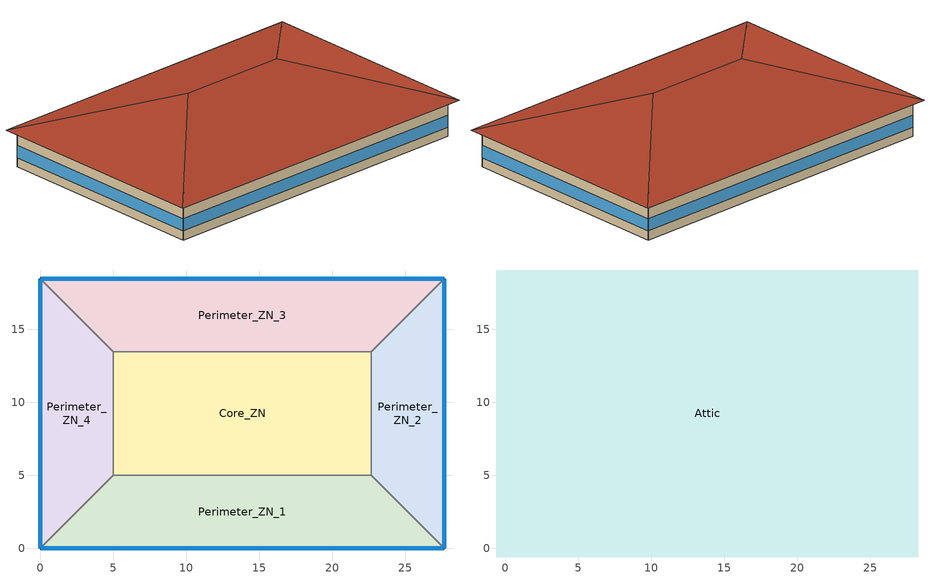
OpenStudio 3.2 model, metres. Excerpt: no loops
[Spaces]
Perimeter_ZN_1
 floor ground: 22.69,5 27.69,0 0,0 5,5 z0
 wall outside: 0,0 27.69,0 z0:3.05
 wall to Perimeter_ZN_4: 5,5 0,0 z0:3.05
 wall to Core_ZN: 22.69,5 5,5 z0:3.05
 wall to Perimeter_ZN_2: 27.69,0 22.69,5 z0:3.05
 window (BTAP-Ext-FixedWindow:U=0.190 SHGC=0.600): 0.03,0 27.66,0 z0.76:1.78
Perimeter_ZN_2
 floor ground: 27.69,18.46 27.69,0 22.69,5 22.69,13.46 z0
 wall outside: 27.69,0 27.69,18.46 z0:3.05
 wall to Perimeter_ZN_3: 27.69,18.46 22.69,13.46 z0:3.05
 wall to Core_ZN: 22.69,13.46 22.69,5 z0:3.05
 window (BTAP-Ext-FixedWindow:U=0.190 SHGC=0.600): 27.69,0.03 27.69,18.43 z0.76:1.78
Perimeter_ZN_3
 floor ground: 27.69,18.46 22.69,13.46 5,13.46 0,18.46 z0
 wall outside: 27.69,18.46 0,18.46 z0:3.05
 wall to Core_ZN: 5,13.46 22.69,13.46 z0:3.05
 wall to Perimeter_ZN_4: 0,18.46 5,13.46 z0:3.05
 window (BTAP-Ext-FixedWindow:U=0.190 SHGC=0.600): 27.66,18.46 0.03,18.46 z0.76:1.78
Perimeter_ZN_4
 floor ground: 0,18.46 5,13.46 5,5 0,0 z0
 wall outside: 0,18.46 0,0 z0:3.05
 wall to Core_ZN: 5,5 5,13.46 z0:3.05
 window (BTAP-Ext-FixedWindow:U=0.190 SHGC=0.600): 0,18.43 0,0.03 z0.76:1.78
Core_ZN
 floor ground: 22.69,13.46 22.69,5 5,5 5,13.46 z0
Attic
 floor outside: 28.29,19.06 27.69,18.46 0,18.46 -0.6,19.06 z3.05; -0.6,19.06 0,18.46 0,0 -0.6,-0.6 z3.05; 28.29,19.06 28.29,-0.6 27.69,0 27.69,18.46 z3.05; 27.69,0 28.29,-0.6 -0.6,-0.6 0,0 z3.05
 floor to Perimeter_ZN_4: 0,18.46 5,13.46 5,5 0,0 z3.05
 floor to Perimeter_ZN_1: 22.69,5 27.69,0 0,0 5,5 z3.05
 floor to Perimeter_ZN_2: 27.69,18.46 27.69,0 22.69,5 22.69,13.46 z3.05
 floor to Core_ZN: 22.69,13.46 22.69,5 5,5 5,13.46 z3.05
 floor to Perimeter_ZN_3: 27.69,18.46 22.69,13.46 5,13.46 0,18.46 z3.05
 roof outside: 18.46,9.23,6.33 28.29,-0.6,3.05 28.29,19.06,3.05; 18.46,9.23,6.33 28.29,19.06,3.05 -0.6,19.06,3.05 9.23,9.23,6.33; 9.23,9.23,6.33 -0.6,-0.6,3.05 28.29,-0.6,3.05 18.46,9.23,6.33; 9.23,9.23,6.33 -0.6,19.06,3.05 -0.6,-0.6,3.05
[Site]
Calgary Intl AP_AB_CAN: Latitude {deg}=51.114; Longitude {deg}=-114.02; Time Zone {hr}=-7; Elevation {m}=1084.1; Terrain=City
[Building]
SmallOffice: North Axis {deg}=0; Default Construction Set=BTAP-Mass at hdd = 5000.0; Standards Number of Stories=1; Standards Number of Above Ground Stories=1; Standards Template=NECB2017; Standards Building Type=SmallOffice
[Site:WaterMainsTemperature]
Calculation Method=Correlation; Annual Average Outdoor Air Temperature {C}=5; Maximum Difference In Monthly Average Outdoor Air Temperatures {deltaC}=23.3
[Site:GroundTemperature:BuildingSurface]
19.527, 19.502, 19.536, 19.598, 20.002, 21.64, 22.225, 22.375, 21.449, 20.121, 19.802, 19.633
[SizingPeriod:DesignDay] Barometric Pressure {Pa}=88961; Sky Clearness=0; Rain Indicator=0; Snow Indicator=0; Day of Month=21; Daylight Saving Time Indicator=0; Humidity Indicating Type=Wetbulb; Dry-Bulb Temperature Range Modifier Type=DefaultMultipliers
Name | Maximum Dry-Bulb Temperature {C} | Daily Dry-Bulb Temperature Range {deltaC} | Humidity Indicating Conditions at Maximum Dry-Bulb | Wind Speed {m/s} | Wind Direction {deg} | Month | Day Type | Solar Model Indicator | ASHRAE Taub | ASHRAE Taud
Calgary Intl AP Ann Clg .4% Condns DB=>MWB | 28.5 | 12.1 | 16.1 | 4.5 | 160 | 7 | SummerDesignDay | ASHRAETau | 0.339 | 2.421
Calgary Intl AP Ann Htg 99.6% Condns DB | -28.5 | 0 | -28.5 | 2.9 | 200 | 1 | WinterDesignDay | ASHRAEClearSky
[Site:GroundTemperature:Shallow]
-4.6, -5.5, -3.9, -1.2, 5.6, 10.9, 14.5, 15.6, 13.7, 9.6, 4.1, -1
[Site:GroundTemperature:Deep]
1.8, 0, -0.3, 0.2, 2.8, 5.6, 8.1, 9.9, 10.3, 9.3, 7.1, 4.4
[Material:NoMass] Roughness=Smooth; Thermal Absorptance=0.9; Solar Absorptance=0.7
Name | Thermal Resistance {m2-K/W} | Visible Absorptance
Typical Carpet Pad; Typical Carpet Pad 1 | 0.21648 | 0.8
Typical Insulation 1 | 5.91238 | 0.7
Typical Insulation 2 | 4.49096 | 0.7
Typical Insulation 3 | 7.24636 | 0.7
Typical Carpet Pad 2 | 1.25503 | 0.8
Typical Carpet Pad 3; Typical Carpet Pad 4 | 3.45515 | 0.8
Typical Insulation 4 | 0.526298 | 0.7
Typical Insulation 5 | 0.526316 | 0.7
[Material]
Name | Roughness | Thickness {m} | Conductivity {W/m-K} | Density {kg/m3} | Specific Heat {J/kg-K} | Thermal Absorptance | Solar Absorptance | Visible Absorptance
G05 25mm wood | MediumSmooth | 0.0254 | 0.15 | 608 | 1630 | 0.9 | 0.5 | 0.5
100mm Normalweight concrete floor 1 | MediumSmooth | 0.1016 | 2.31 | 2322 | 832
G01 13mm gypsum board 1 | Smooth | 0.0127 | 0.16 | 800 | 1090 | 0.9 | 0.7 | 0.5
4 in. Normalweight Concrete Floor 1 | MediumRough | 0.1016 | 2.31 | 2322 | 832 | 0.9 | 0.7 | 0.7
1IN Stucco 1 | Smooth | 0.0253 | 0.6918 | 1858 | 837 | 0.9 | 0.7 | 0.92
8IN CONCRETE HW RefBldg 1 | Rough | 0.2032 | 1.311 | 2240 | 836.8 | 0.9 | 0.7 | 0.7
1/2IN Gypsum 1 | Smooth | 0.0127 | 0.16 | 784.9 | 830 | 0.9 | 0.4 | 0.4
Metal Roof Surface 1; F08 Metal surface 1 | Smooth | 0.0008 | 45.28 | 7824 | 500 | 0.9 | 0.7 | 0.7
6 in. Normalweight Concrete Floor 1; 6 in. Normalweight Concrete Floor 2; 6 in. Normalweight Concrete Floor 3 | MediumRough | 0.1524 | 2.31 | 2322 | 832 | 0.9 | 0.7 | 0.7
[Construction]
BTAP-Int-Partition; BTAP-Int-Door: G05 25mm wood
BTAP-Int-Floor: 100mm Normalweight concrete floor 1, Typical Carpet Pad
BTAP-Int-Wall: G01 13mm gypsum board 1, G01 13mm gypsum board 1
BTAP-Int-Ceiling: Typical Carpet Pad, 100mm Normalweight concrete floor 1
BTAP-Int-Window: SimpleGlazing
BTAP-Ext-Floor-Mass:U-0.162: Typical Insulation 1, 4 in. Normalweight Concrete Floor 1, Typical Carpet Pad 1
BTAP-Ext-Wall-Mass:U-0.21: 1IN Stucco 1, 8IN CONCRETE HW RefBldg 1, Typical Insulation 2, 1/2IN Gypsum 1
BTAP-Ext-Roof-Metal:U-0.138: Metal Roof Surface 1, Typical Insulation 3
BTAP-Grnd-Floor-Mass:U-0.757: 6 in. Normalweight Concrete Floor 1, Typical Carpet Pad 2
BTAP-Grnd-Wall-Mass:U-0.284: 6 in. Normalweight Concrete Floor 2, Typical Carpet Pad 3
BTAP-Grnd-Roof-Mass:U-0.284: 6 in. Normalweight Concrete Floor 3, Typical Carpet Pad 4
BTAP-Ext-FixedWindow:U=0.190 SHGC=0.600; BTAP-Ext-GlassDoors:U=0.190 SHGC=0.600; BTAP-Ext-Skylights:U=0.190 SHGC=0.600; BTAP-Ext-DaylightDomes:U=0.190 SHGC=0.600; BTAP-Ext-DaylightDiffuser:U=0.190 SHGC=0.600: SimpleGlazing:U=0.190 SHGC=0.600
BTAP-Ext-Door:U-1.9: F08 Metal surface 1, Typical Insulation 4
BTAP-Ext-OverHeadDoor:U-1.9: Typical Insulation 5
[DefaultConstructionSet]
BTAP-Mass at hdd = 5000.0: Default Exterior Surface Constructions=BTAP-Mass at hdd = 5000.0; Default Interior Surface Constructions=Default Surface Constructions 2; Default Ground Contact Surface Constructions=BTAP-Mass at hdd = 5000.0 1; Default Exterior SubSurface Constructions=BTAP-Mass at hdd = 5000.0; Default Interior SubSurface Constructions=Default Sub Surface Constructions 2; Interior Partition Construction=BTAP-Int-Partition
[DefaultSurfaceConstructions]
Name | Floor Construction | Wall Construction | Roof Ceiling Construction
Default Surface Constructions 2 | BTAP-Int-Floor | BTAP-Int-Wall | BTAP-Int-Ceiling
BTAP-Mass at hdd = 5000.0 | BTAP-Ext-Floor-Mass:U-0.162 | BTAP-Ext-Wall-Mass:U-0.21 | BTAP-Ext-Roof-Metal:U-0.138
BTAP-Mass at hdd = 5000.0 1 | BTAP-Grnd-Floor-Mass:U-0.757 | BTAP-Grnd-Wall-Mass:U-0.284 | BTAP-Grnd-Roof-Mass:U-0.284
[DefaultSubSurfaceConstructions]
Name | Fixed Window Construction | Operable Window Construction | Door Construction | Glass Door Construction | Overhead Door Construction | Skylight Construction | Tubular Daylight Dome Construction | Tubular Daylight Diffuser Construction
Default Sub Surface Constructions 2 | BTAP-Int-Window | BTAP-Int-Window | BTAP-Int-Door
BTAP-Mass at hdd = 5000.0 | BTAP-Ext-FixedWindow:U=0.190 SHGC=0.600 | BTAP-Ext-FixedWindow:U=0.190 SHGC=0.600 | BTAP-Ext-Door:U-1.9 | BTAP-Ext-GlassDoors:U=0.190 SHGC=0.600 | BTAP-Ext-OverHeadDoor:U-1.9 | BTAP-Ext-Skylights:U=0.190 SHGC=0.600 | BTAP-Ext-DaylightDomes:U=0.190 SHGC=0.600 | BTAP-Ext-DaylightDiffuser:U=0.190 SHGC=0.600
[WindowMaterial:SimpleGlazingSystem] Solar Heat Gain Coefficient=0.6; Visible Transmittance=0.21
Name | U-Factor {W/m2-K}
SimpleGlazing | 2.2
SimpleGlazing:U=0.190 SHGC=0.600 | 1.9
[Space]
Name | Space Type | Building Story | Thermal Zone | Part of Total Floor Area
Perimeter_ZN_1 | Space Function Office enclosed <= 25 m2 | Building Story 1 | ALL_ST=Office enclosed <= 25 m2_FL=Building Story 1_SCH=A 4 | Yes
Attic | Space Function - undefined - | Building Story 2 | ALL_ST=- undefined -_FL=Building Story 2_SCH=A | No
Perimeter_ZN_2 | Space Function Office enclosed <= 25 m2 | Building Story 1 | ALL_ST=Office enclosed <= 25 m2_FL=Building Story 1_SCH=A 2 | Yes
Perimeter_ZN_3 | Space Function Office enclosed <= 25 m2 | Building Story 1 | ALL_ST=Office enclosed <= 25 m2_FL=Building Story 1_SCH=A | Yes
Perimeter_ZN_4 | Space Function Office enclosed <= 25 m2 | Building Story 1 | ALL_ST=Office enclosed <= 25 m2_FL=Building Story 1_SCH=A 3 | Yes
Core_ZN | Space Function Office enclosed <= 25 m2 | Building Story 1 | ALL_ST=Office enclosed <= 25 m2_FL=Building Story 1_SCH=A 1 | Yes
[BuildingStory]
Name | Nominal Z Coordinate {m}
Building Story 1 | 0
Building Story 2 | 3.05
[SpaceType] Standards Building Type=Space Function
Name | Default Schedule Set | Design Specification Outdoor Air Object | Standards Space Type
Space Function - undefined - | Space Function - undefined - Schedule Set | Space Function - undefined - Ventilation | - undefined -
Space Function Office enclosed <= 25 m2 | Space Function Office enclosed <= 25 m2 Schedule Set | Space Function Office enclosed <= 25 m2 Ventilation | Office enclosed <= 25 m2
[DesignSpecification:OutdoorAir]
Name | Outdoor Air Flow per Person {m3/s-person} | Outdoor Air Flow per Floor Area {m3/s-m2} | Outdoor Air Flow Air Changes per Hour {1/hr} | Outdoor Air Method
Space Function - undefined - Ventilation | 0 | 0 | 0
Space Function Office enclosed <= 25 m2 Ventilation | 0.0142188 |  |  | Sum
[DefaultScheduleSet] Infiltration Schedule=Always On
Name | Number of People Schedule | People Activity Level Schedule | Lighting Schedule | Electric Equipment Schedule
Space Function - undefined - Schedule Set
Space Function Office enclosed <= 25 m2 Schedule Set | NECB-A-Occupancy | NECB-Activity | NECB-A-Occupancy-NECB-A-Lighting-0.3-0.1-0.67-Light Ruleset | NECB-A-Electric-Equipment
[ThermostatSetpoint:DualSetpoint]
Name | Heating Setpoint Temperature Schedule | Cooling Setpoint Temperature Schedule
Space Function Office enclosed <= 25 m2 Thermostat 11; Space Function Office enclosed <= 25 m2 Thermostat 12; Space Function Office enclosed <= 25 m2 Thermostat 13; Space Function Office enclosed <= 25 m2 Thermostat 14; Space Function Office enclosed <= 25 m2 Thermostat 15 | NECB-A-Thermostat Setpoint-Heating | NECB-A-Thermostat Setpoint-Cooling
Space Function - undefined - Thermostat 3
[People:Definition]
Space Function Office enclosed <= 25 m2 People Definition: Number of People Calculation Method=People/Area; People per Space Floor Area {person/m2}=0.0500182; Fraction Radiant=0.3
[People]
Space Function Office enclosed <= 25 m2 People: People Definition=Space Function Office enclosed <= 25 m2 People Definition; Space or SpaceType=Space Function Office enclosed <= 25 m2; Work Efficiency Schedule=Work Efficiency Schedule; Clothing Insulation Schedule=Clothing Schedule; Air Velocity Schedule=Air Velocity Schedule; Multiplier=1
[Lights:Definition]
Space Function Office enclosed <= 25 m2 Lights Definition: Design Level Calculation Method=Watts/Area; Watts per Space Floor Area {W/m2}=9.99992; Fraction Radiant=0.5; Fraction Visible=0.2
[Lights]
Space Function Office enclosed <= 25 m2 Lights: Lights Definition=Space Function Office enclosed <= 25 m2 Lights Definition; Space or SpaceType=Space Function Office enclosed <= 25 m2; Fraction Replaceable=1
[ElectricEquipment:Definition]
Space Function Office enclosed <= 25 m2 Elec Equip Definition: Design Level Calculation Method=Watts/Area; Watts per Space Floor Area {W/m2}=7.50273; Fraction Radiant=0.5
[ElectricEquipment]
Space Function Office enclosed <= 25 m2 Elec Equip: Electric Equipment Definition=Space Function Office enclosed <= 25 m2 Elec Equip Definition; Space or SpaceType=Space Function Office enclosed <= 25 m2
[SpaceInfiltration:DesignFlowRate] Schedule=Always On Discrete; Design Flow Rate Calculation Method=Flow/ExteriorArea; Constant Term Coefficient=0; Temperature Term Coefficient=0; Velocity Term Coefficient=0.224; Velocity Squared Term Coefficient=0
Name | Space or SpaceType | Flow per Exterior Surface Area {m3/s-m2}
Attic Infiltration | Attic | 0.000228332
Perimeter_ZN_1 Infiltration | Perimeter_ZN_1 | 0.00025
Perimeter_ZN_2 Infiltration | Perimeter_ZN_2 | 0.00025
Perimeter_ZN_3 Infiltration | Perimeter_ZN_3 | 0.00025
Perimeter_ZN_4 Infiltration | Perimeter_ZN_4 | 0.00025
[ThermalZone] Use Ideal Air Loads=No
Name | Thermostat
ALL_ST=Office enclosed <= 25 m2_FL=Building Story 1_SCH=A | Space Function Office enclosed <= 25 m2 Thermostat 11
ALL_ST=Office enclosed <= 25 m2_FL=Building Story 1_SCH=A 1 | Space Function Office enclosed <= 25 m2 Thermostat 12
ALL_ST=Office enclosed <= 25 m2_FL=Building Story 1_SCH=A 2 | Space Function Office enclosed <= 25 m2 Thermostat 13
ALL_ST=Office enclosed <= 25 m2_FL=Building Story 1_SCH=A 3 | Space Function Office enclosed <= 25 m2 Thermostat 14
ALL_ST=Office enclosed <= 25 m2_FL=Building Story 1_SCH=A 4 | Space Function Office enclosed <= 25 m2 Thermostat 15
ALL_ST=- undefined -_FL=Building Story 2_SCH=A | Space Function - undefined - Thermostat 3
[Sizing:Zone]
ALL_ST=- undefined -_FL=Building Story 2_SCH=A: Zone Cooling Design Supply Air Temperature Input Method=SupplyAirTemperature; Zone Cooling Design Supply Air Temperature {C}=14; Zone Cooling Design Supply Air Temperature Difference {deltaC}=11.11; Zone Heating Design Supply Air Temperature Input Method=SupplyAirTemperature; Zone Heating Design Supply Air Temperature {C}=40; Zone Heating Design Supply Air Temperature Difference {deltaC}=11.11; Zone Cooling Design Supply Air Humidity Ratio {kg-H2O/kg-air}=0.0085; Zone Heating Design Supply Air Humidity Ratio {kg-H2O/kg-air}=0.008; Cooling Design Air Flow Method=DesignDay; Heating Design Air Flow Method=DesignDay; Account for Dedicated Outdoor Air System=No; Dedicated Outdoor Air System Control Strategy=NeutralSupplyAir; Dedicated Outdoor Air Low Setpoint Temperature for Design {C}=autosize; Dedicated Outdoor Air High Setpoint Temperature for Design {C}=autosize
[GroundHeatExchanger:Vertical]
GroundHeatExchangerVertical: Maximum Flow Rate {m3/s}=0.001111; Number of Bore Holes=14; Bore Hole Length {m}=99.96; Bore Hole Radius {m}=0.05499; Ground Thermal Conductivity {W/m-K}=2.423; Ground Thermal Heat Capacity {J/m3-K}=2343000; Ground Temperature {C}=13.375; Design Flow Rate {m3/s}=0.001111; Grout Thermal Conductivity {W/m-K}=0.744; Pipe Thermal Conductivity {W/m-K}=0.389; Pipe Out Diameter {m}=0.02667; U-Tube Distance {m}=0.0189; Pipe Thickness {m}=0.00242; Maximum Length of Simulation=2; G-Function Reference Ratio=0.00055; G-Function Ln(T/Ts) Value 1=-15.0905; G-Function G Value 1=-2.59549; G-Function Ln(T/Ts) Value 2=-14.956; G-Function G Value 2=-2.50871; G-Function Ln(T/Ts) Value 3=-14.8215; G-Function G Value 3=-2.41888; G-Function Ln(T/Ts) Value 4=-14.687; G-Function G Value 4=-2.3255; G-Function Ln(T/Ts) Value 5=-14.5525; G-Function G Value 5=-2.22827; G-Function Ln(T/Ts) Value 6=-14.418; G-Function G Value 6=-2.127; G-Function Ln(T/Ts) Value 7=-14.2835; G-Function G Value 7=-2.0216; G-Function Ln(T/Ts) Value 8=-14.149; G-Function G Value 8=-1.91203; G-Function Ln(T/Ts) Value 9=-14.0145; G-Function G Value 9=-1.79831; G-Function Ln(T/Ts) Value 10=-13.88; G-Function G Value 10=-1.6805; G-Function Ln(T/Ts) Value 11=-13.7455; G-Function G Value 11=-1.55871; G-Function Ln(T/Ts) Value 12=-13.611; G-Function G Value 12=-1.43313; G-Function Ln(T/Ts) Value 13=-13.4765; G-Function G Value 13=-1.30396; G-Function Ln(T/Ts) Value 14=-13.342; G-Function G Value 14=-1.17151; G-Function Ln(T/Ts) Value 15=-13.2075; G-Function G Value 15=-1.03613; G-Function Ln(T/Ts) Value 16=-13.073; G-Function G Value 16=-0.898281; G-Function Ln(T/Ts) Value 17=-12.9385; G-Function G Value 17=-0.758494; G-Function Ln(T/Ts) Value 18=-12.804; G-Function G Value 18=-0.617404; G-Function Ln(T/Ts) Value 19=-12.6695; G-Function G Value 19=-0.475725; G-Function Ln(T/Ts) Value 20=-12.535; G-Function G Value 20=-0.334233; G-Function Ln(T/Ts) Value 21=-12.4005; G-Function G Value 21=-0.193737; G-Function Ln(T/Ts) Value 22=-12.266; G-Function G Value 22=-0.05505; G-Function Ln(T/Ts) Value 23=-12.1315; G-Function G Value 23=0.081061; G-Function Ln(T/Ts) Value 24=-11.997; G-Function G Value 24=0.213902; G-Function Ln(T/Ts) Value 25=-11.8625; G-Function G Value 25=0.342894; G-Function Ln(T/Ts) Value 26=-11.728; G-Function G Value 26=0.467595; G-Function Ln(T/Ts) Value 27=-11.5935; G-Function G Value 27=0.587711; G-Function Ln(T/Ts) Value 28=-11.459; G-Function G Value 28=0.703106; G-Function Ln(T/Ts) Value 29=-11.3245; G-Function G Value 29=0.813787; G-Function Ln(T/Ts) Value 30=-11.19; G-Function G Value 30=0.919886; G-Function Ln(T/Ts) Value 31=-11.0555; G-Function G Value 31=1.021639; G-Function Ln(T/Ts) Value 32=-10.921; G-Function G Value 32=1.119352; G-Function Ln(T/Ts) Value 33=-10.7865; G-Function G Value 33=1.213376; G-Function Ln(T/Ts) Value 34=-10.652; G-Function G Value 34=1.304081; G-Function Ln(T/Ts) Value 35=-10.5175; G-Function G Value 35=1.391835; G-Function Ln(T/Ts) Value 36=-10.383; G-Function G Value 36=1.47699; G-Function Ln(T/Ts) Value 37=-10.2485; G-Function G Value 37=1.55987; G-Function Ln(T/Ts) Value 38=-10.114; G-Function G Value 38=1.64077; G-Function Ln(T/Ts) Value 39=-9.97949; G-Function G Value 39=1.719948; G-Function Ln(T/Ts) Value 40=-9.84499; G-Function G Value 40=1.797633; G-Function Ln(T/Ts) Value 41=-9.71049; G-Function G Value 41=1.87402; G-Function Ln(T/Ts) Value 42=-9.576; G-Function G Value 42=1.949282; G-Function Ln(T/Ts) Value 43=-9.4415; G-Function G Value 43=2.023564; G-Function Ln(T/Ts) Value 44=-9.307; G-Function G Value 44=2.096992; G-Function Ln(T/Ts) Value 45=-9.1725; G-Function G Value 45=2.169677; G-Function Ln(T/Ts) Value 46=-9.038; G-Function G Value 46=2.241711; G-Function Ln(T/Ts) Value 47=-8.9035; G-Function G Value 47=2.313176; G-Function Ln(T/Ts) Value 48=-8.769; G-Function G Value 48=2.384141; G-Function Ln(T/Ts) Value 49=-8.6345; G-Function G Value 49=2.454669; G-Function Ln(T/Ts) Value 50=-8.5; G-Function G Value 50=2.583472; G-Function Ln(T/Ts) Value 51=-7.8; G-Function G Value 51=2.927995; G-Function Ln(T/Ts) Value 52=-7.2; G-Function G Value 52=3.227818; G-Function Ln(T/Ts) Value 53=-6.5; G-Function G Value 53=3.597802; G-Function Ln(T/Ts) Value 54=-5.9; G-Function G Value 54=3.967395; G-Function Ln(T/Ts) Value 55=-5.2; G-Function G Value 55=4.521309; G-Function Ln(T/Ts) Value 56=-4.5; G-Function G Value 56=5.277032; G-Function Ln(T/Ts) Value 57=-3.963; G-Function G Value 57=5.980891; G-Function Ln(T/Ts) Value 58=-3.27; G-Function G Value 58=7.247196; G-Function Ln(T/Ts) Value 59=-2.864; G-Function G Value 59=8.125852; G-Function Ln(T/Ts) Value 60=-2.577; G-Function G Value 60=8.818109; G-Function Ln(T/Ts) Value 61=-2.171; G-Function G Value 61=9.885665; G-Function Ln(T/Ts) Value 62=-1.884; G-Function G Value 62=10.7014; G-Function Ln(T/Ts) Value 63=-1.191; G-Function G Value 63=12.7546; G-Function Ln(T/Ts) Value 64=-0.497; G-Function G Value 64=14.8362; G-Function Ln(T/Ts) Value 65=-0.274; G-Function G Value 65=15.4533; G-Function Ln(T/Ts) Value 66=-0.051; G-Function G Value 66=16.0231; G-Function Ln(T/Ts) Value 67=0.196; G-Function G Value 67=16.59304; G-Function Ln(T/Ts) Value 68=0.419; G-Function G Value 68=17.0489; G-Function Ln(T/Ts) Value 69=0.642; G-Function G Value 69=17.4461; G-Function Ln(T/Ts) Value 70=0.873; G-Function G Value 70=17.7967; G-Function Ln(T/Ts) Value 71=1.112; G-Function G Value 71=18.097; G-Function Ln(T/Ts) Value 72=1.335; G-Function G Value 72=18.3253; G-Function Ln(T/Ts) Value 73=1.679; G-Function G Value 73=18.589; G-Function Ln(T/Ts) Value 74=2.028; G-Function G Value 74=18.768; G-Function Ln(T/Ts) Value 75=2.275; G-Function G Value 75=18.8557; G-Function Ln(T/Ts) Value 76=3.003; G-Function G Value 76=18.9999
[AvailabilityManager:NightCycle] Applicability Schedule=Always On Discrete; Control Type=CycleOnAny; Thermostat Tolerance {deltaC}=1; Cycling Run Time {s}=3600
Availability Manager Night Cycle 1; Availability Manager Night Cycle 2; Availability Manager Night Cycle 3; Availability Manager Night Cycle 4; Availability Manager Night Cycle 5
[HeatExchanger:AirToAir:SensibleAndLatent] Availability Schedule=Always On Discrete; Nominal Supply Air Flow Rate {m3/s}=autosize; Sensible Effectiveness at 100% Heating Air Flow=0.5; Latent Effectiveness at 100% Heating Air Flow=0.5; Sensible Effectiveness at 75% Heating Air Flow=0.5; Latent Effectiveness at 75% Heating Air Flow=0.5; Sensible Effectiveness at 100% Cooling Air Flow=0.5; Latent Effectiveness at 100% Cooling Air Flow=0.5; Sensible Effectiveness at 75% Cooling Air Flow=0.5; Latent Effectiveness at 75% Cooling Air Flow=0.5; Supply Air Outlet Temperature Control=Yes; Heat Exchanger Type=Rotary; Frost Control Type=ExhaustOnly; Threshold Temperature {C}=-23.3; Initial Defrost Time Fraction=0.167; Rate of Defrost Time Fraction Increase {1/K}=1.44; Economizer Lockout=Yes
Name | Nominal Electric Power {W}
sys_3|doas|shr>none|ssf>cv|zh>fancoil_4pipe|zc>fancoil_4pipe|srf>none| ERV; sys_3|doas|shr>none|ssf>cv|zh>fancoil_4pipe|zc>fancoil_4pipe|srf>none| 4 ERV | 107.892
sys_3|doas|shr>none|ssf>cv|zh>fancoil_4pipe|zc>fancoil_4pipe|srf>none| 1 ERV | 126.368
sys_3|doas|shr>none|ssf>cv|zh>fancoil_4pipe|zc>fancoil_4pipe|srf>none| 2 ERV; sys_3|doas|shr>none|ssf>cv|zh>fancoil_4pipe|zc>fancoil_4pipe|srf>none| 3 ERV | 84.3422
[SetpointManager:OutdoorAirPretreat] Minimum Setpoint Temperature {C}=-99; Maximum Setpoint Temperature {C}=99; Minimum Setpoint Humidity Ratio {kgWater/kgDryAir}=1e-05; Maximum Setpoint Humidity Ratio {kgWater/kgDryAir}=1
Setpoint Manager Outdoor Air Pretreat 1; Setpoint Manager Outdoor Air Pretreat 2; Setpoint Manager Outdoor Air Pretreat 3; Setpoint Manager Outdoor Air Pretreat 4; Setpoint Manager Outdoor Air Pretreat 5
[Schedule:Constant]
Always On Discrete: Value=1
[Schedule:Ruleset]
Always On: Default Day Schedule=Always On Default
Clothing Schedule: Default Day Schedule=Clothing Schedule Default Winter Clothes
Air Velocity Schedule: Default Day Schedule=Air Velocity Schedule Default
Work Efficiency Schedule: Default Day Schedule=Work Efficiency Schedule Default
NECB-A-Occupancy: Default Day Schedule=NECB-A-Occupancy Default
NECB-Activity: Default Day Schedule=NECB-Activity Default; Summer Design Day Schedule=NECB-Activity Summer Design Day; Winter Design Day Schedule=NECB-Activity Winter Design Day
NECB-A-Occupancy-NECB-A-Lighting-0.3-0.1-0.67-Light Ruleset: Default Day Schedule=NECB-A-Occupancy-NECB-A-Lighting-0.3-0.1-0.67-Light Default
NECB-A-Electric-Equipment: Default Day Schedule=NECB-A-Electric-Equipment Default
NECB-A-Thermostat Setpoint-Heating: Default Day Schedule=NECB-A-Thermostat Setpoint-Heating Default
NECB-A-Thermostat Setpoint-Cooling: Default Day Schedule=NECB-A-Thermostat Setpoint-Cooling Default
[Schedule:Day]
Always On Default; Clothing Schedule Default Winter Clothes: 24, 0, 1
Clothing Schedule Summer Clothes: 24, 0, 0.5
Air Velocity Schedule Default; NECB-A-Electric-Equipment Sat Day; NECB-A-Electric-Equipment Sun|Hol Day: 24, 0, 0.2
Work Efficiency Schedule Default; NECB-A-Occupancy Sat Day; NECB-A-Occupancy Sun|Hol Day: 24, 0, 0
NECB-A-Occupancy Default; NECB-A-Occupancy Default|Wkdy Day: 7, 0, 0, 8, 0, 0.1, 9, 0, 0.7, 12, 0, 0.9, 14, 0, 0.5, 17, 0, 0.9, 18, 0, 0.7, 19, 0, 0.3, 23, 0, 0.1, 24, 0, 0
NECB-Activity Default; NECB-Activity Winter Design Day; NECB-Activity Summer Design Day: 24, 0, 130
NECB-A-Occupancy-NECB-A-Lighting-0.3-0.1-0.67-Light Default; NECB-A-Occupancy-NECB-A-Lighting-0.3-0.1-0.67-Default|Wkdy-Light Day: 7, 0, 0.03495, 8, 0, 0.2097, 9, 0, 0.8, 17, 0, 0.9, 18, 0, 0.8, 19, 0, 0.5, 21, 0, 0.2097, 23, 0, 0.0699, 24, 0, 0.03495
NECB-A-Occupancy-NECB-A-Lighting-0.3-0.1-0.67-Sat-Light Day; NECB-A-Occupancy-NECB-A-Lighting-0.3-0.1-0.67-Sun|Hol-Light Day: 24, 0, 0.03495
NECB-A-Electric-Equipment Default; NECB-A-Electric-Equipment Default|Wkdy Day: 7, 0, 0.2, 8, 0, 0.3, 9, 0, 0.8, 18, 0, 0.9, 19, 0, 0.5, 21, 0, 0.3, 24, 0, 0.2
NECB-A-Thermostat Setpoint-Heating Default; NECB-A-Thermostat Setpoint-Heating Default|Wkdy Day: 6, 0, 18, 7, 0, 20, 21, 0, 22, 24, 0, 18
NECB-A-Thermostat Setpoint-Heating Sat Day; NECB-A-Thermostat Setpoint-Heating Sun|Hol Day: 24, 0, 18
NECB-A-Thermostat Setpoint-Cooling Default; NECB-A-Thermostat Setpoint-Cooling Default|Wkdy Day: 6, 0, 35, 21, 0, 24, 24, 0, 35
NECB-A-Thermostat Setpoint-Cooling Sat Day; NECB-A-Thermostat Setpoint-Cooling Sun|Hol Day: 24, 0, 35
[Schedule:Rule] Date Specification Type=DateRange; Start Day=1
Name | Schedule Ruleset | Rule Order | Day Schedule | Start Month | End Month | End Day | Apply Monday | Apply Tuesday | Apply Wednesday | Apply Thursday | Apply Friday | Apply Saturday | Apply Sunday
Schedule Rule 1 | Clothing Schedule | 0 | Clothing Schedule Summer Clothes | 5 | 9 | 30
Schedule Rule 2 | NECB-A-Occupancy | 2 | NECB-A-Occupancy Default|Wkdy Day | 1 | 12 | 31 | Yes | Yes | Yes | Yes | Yes
Schedule Rule 3 | NECB-A-Occupancy | 1 | NECB-A-Occupancy Sat Day | 1 | 12 | 31 |  |  |  |  |  | Yes
Schedule Rule 4 | NECB-A-Occupancy | 0 | NECB-A-Occupancy Sun|Hol Day | 1 | 12 | 31 |  |  |  |  |  |  | Yes
Schedule Rule 5 | NECB-A-Occupancy-NECB-A-Lighting-0.3-0.1-0.67-Light Ruleset | 2 | NECB-A-Occupancy-NECB-A-Lighting-0.3-0.1-0.67-Default|Wkdy-Light Day | 1 | 12 | 31 | Yes | Yes | Yes | Yes | Yes
Schedule Rule 6 | NECB-A-Occupancy-NECB-A-Lighting-0.3-0.1-0.67-Light Ruleset | 1 | NECB-A-Occupancy-NECB-A-Lighting-0.3-0.1-0.67-Sat-Light Day | 1 | 12 | 31 |  |  |  |  |  | Yes
Schedule Rule 7 | NECB-A-Occupancy-NECB-A-Lighting-0.3-0.1-0.67-Light Ruleset | 0 | NECB-A-Occupancy-NECB-A-Lighting-0.3-0.1-0.67-Sun|Hol-Light Day | 1 | 12 | 31 |  |  |  |  |  |  | Yes
Schedule Rule 8 | NECB-A-Electric-Equipment | 2 | NECB-A-Electric-Equipment Default|Wkdy Day | 1 | 12 | 31 | Yes | Yes | Yes | Yes | Yes
Schedule Rule 9 | NECB-A-Electric-Equipment | 1 | NECB-A-Electric-Equipment Sat Day | 1 | 12 | 31 |  |  |  |  |  | Yes
Schedule Rule 10 | NECB-A-Electric-Equipment | 0 | NECB-A-Electric-Equipment Sun|Hol Day | 1 | 12 | 31 |  |  |  |  |  |  | Yes
Schedule Rule 11 | NECB-A-Thermostat Setpoint-Heating | 2 | NECB-A-Thermostat Setpoint-Heating Default|Wkdy Day | 1 | 12 | 31 | Yes | Yes | Yes | Yes | Yes
Schedule Rule 12 | NECB-A-Thermostat Setpoint-Heating | 1 | NECB-A-Thermostat Setpoint-Heating Sat Day | 1 | 12 | 31 |  |  |  |  |  | Yes
Schedule Rule 13 | NECB-A-Thermostat Setpoint-Heating | 0 | NECB-A-Thermostat Setpoint-Heating Sun|Hol Day | 1 | 12 | 31 |  |  |  |  |  |  | Yes
Schedule Rule 14 | NECB-A-Thermostat Setpoint-Cooling | 2 | NECB-A-Thermostat Setpoint-Cooling Default|Wkdy Day | 1 | 12 | 31 | Yes | Yes | Yes | Yes | Yes
Schedule Rule 15 | NECB-A-Thermostat Setpoint-Cooling | 1 | NECB-A-Thermostat Setpoint-Cooling Sat Day | 1 | 12 | 31 |  |  |  |  |  | Yes
Schedule Rule 16 | NECB-A-Thermostat Setpoint-Cooling | 0 | NECB-A-Thermostat Setpoint-Cooling Sun|Hol Day | 1 | 12 | 31 |  |  |  |  |  |  | Yes
